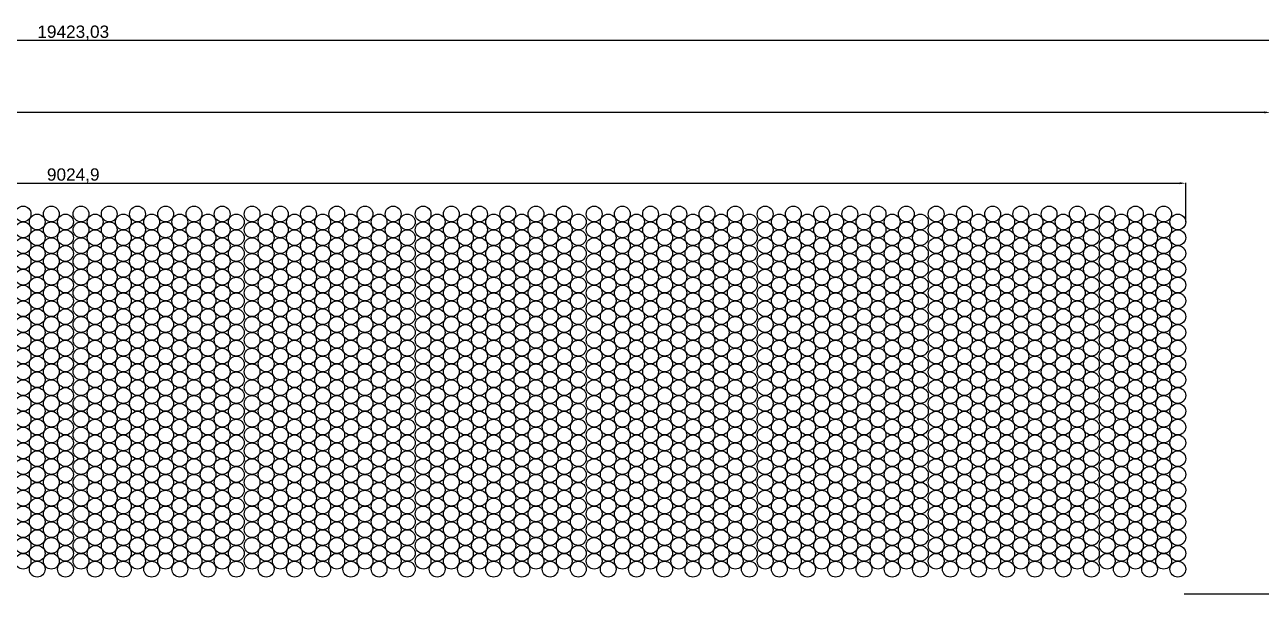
# Model space of a CAD drawing. Header units: millimetres. Extents: x -918 to 51042, y -35619 to 21649.
# Drawn here: x 12064 to 17080, y -30757 to -28447 of the extents above; entities that cross this region are included whole.
import ezdxf

# ---------------------------------------------------------------- set-up
doc = ezdxf.new("R2010")
doc.units = ezdxf.units.MM
doc.layers.add('для лазера', color=7, linetype='Continuous')
doc.styles.get("Standard").update_dxf_attribs({"font": 'arial.ttf'})
doc.dimstyles.new('ISO-25', dxfattribs={"dimtxt": 2.5, "dimasz": 2.5, "dimexe": 1.25, "dimexo": 0.625, "dimtad": 1, "dimtxsty": 'Standard', "dimcen": 2.5, "dimadec": 0, "dimazin": 0, "dimtfac": 1, "dimtmove": 0, "dimatfit": 3, "dimfxl": 1, "dimarcsym": 0})

# ---------------------------------------------------------------- blocks, each defined once
blk = doc.blocks.new('*D43')
at = {"layer": 'Defpoints', "color": 0, "transparency": 16777216}
for p in [(16773, -29089.8), (7748.1, -29214.8), (16773, -29246.8)]:
    blk.add_point(p, dxfattribs=at)
at = {"layer": 'для лазера', "color": 0, "lineweight": -2, "transparency": 16777216}
for p, q in [((7748.1, -29214.1), (7748.1, -29088.5)), ((7773.1, -29089.8), (16748, -29089.8)), ((16773, -29246.2), (16773, -29088.5))]:
    blk.add_line(p, q, dxfattribs=at)
at = {"layer": 'для лазера', "color": 0, "transparency": 16777216}
for points in [[(7773.1, -29085.6), (7773.1, -29093.9), (7748.1, -29089.8)], [(16748, -29085.6), (16748, -29093.9), (16773, -29089.8)]]:
    blk.add_solid(points, dxfattribs=at)
at = {"layer": 'для лазера', "color": 0, "transparency": 16777216, "insert": (12260.5, -29059.1), "char_height": 50, "attachment_point": 5}
blk.add_mtext('9024,9', dxfattribs=at)
blk = doc.blocks.new('*D44')
at = {"layer": 'Defpoints', "color": 0, "transparency": 16777216}
for p in [(2549, -28802.5), (2549, -29214.7), (17116.5, -29246.8)]:
    blk.add_point(p, dxfattribs=at)
at = {"layer": 'для лазера', "color": 0, "lineweight": -2, "transparency": 16777216}
for p, q in [((2549, -29214.1), (2549, -28801.2)), ((17091.5, -28802.5), (2574, -28802.5)), ((17116.5, -29246.1), (17116.5, -28801.2))]:
    blk.add_line(p, q, dxfattribs=at)
at = {"layer": 'для лазера', "color": 0, "transparency": 16777216}
for points in [[(2574, -28798.3), (2574, -28806.6), (2549, -28802.5)], [(17091.5, -28798.3), (17091.5, -28806.6), (17116.5, -28802.5)]]:
    blk.add_solid(points, dxfattribs=at)
at = {"layer": 'для лазера', "color": 0, "transparency": 16777216, "insert": (9832.7, -28771.8), "char_height": 50, "attachment_point": 5}
blk.add_mtext('14567,46', dxfattribs=at)
blk = doc.blocks.new('*D39')
at = {"layer": 'Defpoints', "color": 0, "transparency": 16777216}
for p in [(2549, -28510.5), (2549, -29214.7), (21972, -29246.8)]:
    blk.add_point(p, dxfattribs=at)
at = {"layer": 'для лазера', "color": 0, "lineweight": -2, "transparency": 16777216}
for p, q in [((2549, -29214.1), (2549, -28509.3)), ((21947, -28510.5), (2574, -28510.5)), ((21972, -29246.1), (21972, -28509.3))]:
    blk.add_line(p, q, dxfattribs=at)
at = {"layer": 'для лазера', "color": 0, "transparency": 16777216}
for points in [[(2574, -28506.4), (2574, -28514.7), (2549, -28510.5)], [(21947, -28506.4), (21947, -28514.7), (21972, -28510.5)]]:
    blk.add_solid(points, dxfattribs=at)
at = {"layer": 'для лазера', "color": 0, "transparency": 16777216, "insert": (12260.5, -28479.9), "char_height": 50, "attachment_point": 5}
blk.add_mtext('19423,03', dxfattribs=at)

msp = doc.modelspace()

# ---------------------------------------------------------------- linework, layer by layer
at = {"layer": 'для лазера'}
msp.add_line((17116.463, -30756.631), (16766.463, -30756.631), dxfattribs=at)
at = {"layer": 'для лазера', "color": 30, "true_color": 0xf26722}
for centre in [(12057.136, -29214.775), (12171.636, -29214.775), (12292.131, -29214.775), (12406.631, -29214.775), (12521.131, -29214.775), (12635.631, -29214.775), (12750.131, -29214.775), (12864.631, -29214.775), (12985.893, -29214.775), (13100.393, -29214.775), (13214.893, -29214.775), (13329.393, -29214.775), (13443.893, -29214.775), (13558.393, -29214.775), (13679.654, -29214.775), (13794.154, -29214.775), (13908.654, -29214.775), (14023.154, -29214.775), (14137.654, -29214.775), (14252.154, -29214.775), (14373.416, -29214.775), (14487.916, -29214.775), (14602.416, -29214.775), (14716.916, -29214.775), (14831.416, -29214.775), (14945.916, -29214.775), (15067.178, -29214.775), (15181.678, -29214.775), (15296.178, -29214.775), (15410.678, -29214.775), (15525.178, -29214.775), (15639.678, -29214.775), (15760.939, -29214.775), (15875.439, -29214.775), (15989.939, -29214.775), (16104.439, -29214.775), (16218.939, -29214.775), (16333.439, -29214.775), (16454.701, -29214.775), (16569.201, -29214.775), (16683.701, -29214.775), (12114.397, -29246.775), (12228.897, -29246.775), (12349.393, -29246.775), (12463.893, -29246.775), (12578.393, -29246.775), (12692.893, -29246.775), (12807.393, -29246.775), (12921.893, -29246.775), (13043.154, -29246.775), (13157.654, -29246.775), (13272.154, -29246.775), (13386.654, -29246.775), (13501.154, -29246.775), (13615.654, -29246.775), (13736.916, -29246.775), (13851.416, -29246.775), (13965.916, -29246.775), (14080.416, -29246.775), (14194.916, -29246.775), (14309.416, -29246.775), (14430.678, -29246.775), (14545.178, -29246.775), (14659.678, -29246.775), (14774.178, -29246.775), (14888.678, -29246.775), (15003.178, -29246.775), (15124.439, -29246.775), (15238.939, -29246.775), (15353.439, -29246.775), (15467.939, -29246.775), (15582.439, -29246.775), (15696.939, -29246.775), (15818.201, -29246.775), (15932.701, -29246.775), (16047.201, -29246.775), (16161.701, -29246.775), (16276.201, -29246.775), (16390.701, -29246.775), (16511.963, -29246.775), (16626.463, -29246.775), (16740.963, -29246.775), (12057.136, -29278.775), (12114.397, -29310.775), (12171.636, -29278.775), (12228.897, -29310.775), (12292.131, -29278.775), (12349.393, -29310.775), (12406.631, -29278.775), (12463.893, -29310.775), (12521.131, -29278.775), (12578.393, -29310.775), (12635.631, -29278.775), (12692.893, -29310.775), (12750.131, -29278.775), (12807.393, -29310.775), (12864.631, -29278.775), (12921.893, -29310.775), (12985.893, -29278.775), (13043.154, -29310.775), (13100.393, -29278.775), (13157.654, -29310.775), (13214.893, -29278.775), (13272.154, -29310.775), (13329.393, -29278.775), (13386.654, -29310.775), (13443.893, -29278.775), (13501.154, -29310.775), (13558.393, -29278.775), (13615.654, -29310.775), (13679.654, -29278.775), (13736.916, -29310.775), (13794.154, -29278.775), (13851.416, -29310.775), (13908.654, -29278.775), (13965.916, -29310.775), (14023.154, -29278.775), (14080.416, -29310.775), (14137.654, -29278.775), (14194.916, -29310.775), (14252.154, -29278.775), (14309.416, -29310.775), (14373.416, -29278.775), (14430.678, -29310.775), (14487.916, -29278.775), (14545.178, -29310.775), (14602.416, -29278.775), (14659.678, -29310.775), (14716.916, -29278.775), (14774.178, -29310.775), (14831.416, -29278.775), (14888.678, -29310.775), (14945.916, -29278.775), (15003.178, -29310.775), (15067.178, -29278.775), (15124.439, -29310.775), (15181.678, -29278.775), (15238.939, -29310.775), (15296.178, -29278.775), (15353.439, -29310.775), (15410.678, -29278.775), (15467.939, -29310.775), (15525.178, -29278.775), (15582.439, -29310.775), (15639.678, -29278.775), (15696.939, -29310.775), (15760.939, -29278.775), (15818.201, -29310.775), (15875.439, -29278.775), (15932.701, -29310.775), (15989.939, -29278.775), (16047.201, -29310.775), (16104.439, -29278.775), (16161.701, -29310.775), (16218.939, -29278.775), (16276.201, -29310.775), (16333.439, -29278.775), (16390.701, -29310.775), (16454.701, -29278.775), (16511.963, -29310.775), (16569.201, -29278.775), (16626.463, -29310.775), (16683.701, -29278.775), (16740.963, -29310.775), (12057.136, -29342.775), (12114.397, -29374.775), (12171.636, -29342.775), (12228.897, -29374.775), (12292.131, -29342.775), (12349.393, -29374.775), (12406.631, -29342.775), (12463.893, -29374.775), (12521.131, -29342.775), (12578.393, -29374.775), (12635.631, -29342.775), (12692.893, -29374.775), (12750.131, -29342.775), (12807.393, -29374.775), (12864.631, -29342.775), (12921.893, -29374.775), (12985.893, -29342.775), (13043.154, -29374.775), (13100.393, -29342.775), (13157.654, -29374.775), (13214.893, -29342.775), (13272.154, -29374.775), (13329.393, -29342.775), (13386.654, -29374.775), (13443.893, -29342.775), (13501.154, -29374.775), (13558.393, -29342.775), (13615.654, -29374.775), (13679.654, -29342.775), (13736.916, -29374.775), (13794.154, -29342.775), (13851.416, -29374.775), (13908.654, -29342.775), (13965.916, -29374.775), (14023.154, -29342.775), (14080.416, -29374.775), (14137.654, -29342.775), (14194.916, -29374.775), (14252.154, -29342.775), (14309.416, -29374.775), (14373.416, -29342.775), (14430.678, -29374.775), (14487.916, -29342.775), (14545.178, -29374.775), (14602.416, -29342.775), (14659.678, -29374.775), (14716.916, -29342.775), (14774.178, -29374.775), (14831.416, -29342.775), (14888.678, -29374.775), (14945.916, -29342.775), (15003.178, -29374.775), (15067.178, -29342.775), (15124.439, -29374.775), (15181.678, -29342.775), (15238.939, -29374.775), (15296.178, -29342.775), (15353.439, -29374.775), (15410.678, -29342.775), (15467.939, -29374.775), (15525.178, -29342.775), (15582.439, -29374.775), (15639.678, -29342.775), (15696.939, -29374.775), (15760.939, -29342.775), (15818.201, -29374.775), (15875.439, -29342.775), (15932.701, -29374.775), (15989.939, -29342.775), (16047.201, -29374.775), (16104.439, -29342.775), (16161.701, -29374.775), (16218.939, -29342.775), (16276.201, -29374.775), (16333.439, -29342.775), (16390.701, -29374.775), (16454.701, -29342.775), (16511.963, -29374.775), (16569.201, -29342.775), (16626.463, -29374.775), (16683.701, -29342.775), (16740.963, -29374.775), (12057.136, -29406.775), (12171.636, -29406.775), (12292.131, -29406.775), (12406.631, -29406.775), (12521.131, -29406.775), (12635.631, -29406.775), (12750.131, -29406.775), (12864.631, -29406.775), (12985.893, -29406.775), (13100.393, -29406.775), (13214.893, -29406.775), (13329.393, -29406.775), (13443.893, -29406.775), (13558.393, -29406.775), (13679.654, -29406.775), (13794.154, -29406.775), (13908.654, -29406.775), (14023.154, -29406.775), (14137.654, -29406.775), (14252.154, -29406.775), (14373.416, -29406.775), (14487.916, -29406.775), (14602.416, -29406.775), (14716.916, -29406.775), (14831.416, -29406.775), (14945.916, -29406.775), (15067.178, -29406.775), (15181.678, -29406.775), (15296.178, -29406.775), (15410.678, -29406.775), (15525.178, -29406.775), (15639.678, -29406.775), (15760.939, -29406.775), (15875.439, -29406.775), (15989.939, -29406.775), (16104.439, -29406.775), (16218.939, -29406.775), (16333.439, -29406.775), (16454.701, -29406.775), (16569.201, -29406.775), (16683.701, -29406.775), (12057.136, -29470.775), (12114.397, -29438.775), (12171.636, -29470.775), (12228.897, -29438.775), (12292.131, -29470.775), (12349.393, -29438.775), (12406.631, -29470.775), (12463.893, -29438.775), (12521.131, -29470.775), (12578.393, -29438.775), (12635.631, -29470.775), (12692.893, -29438.775), (12750.131, -29470.775), (12807.393, -29438.775), (12864.631, -29470.775), (12921.893, -29438.775), (12985.893, -29470.775), (13043.154, -29438.775), (13100.393, -29470.775), (13157.654, -29438.775), (13214.893, -29470.775), (13272.154, -29438.775), (13329.393, -29470.775), (13386.654, -29438.775), (13443.893, -29470.775), (13501.154, -29438.775), (13558.393, -29470.775), (13615.654, -29438.775), (13679.654, -29470.775), (13736.916, -29438.775), (13794.154, -29470.775), (13851.416, -29438.775), (13908.654, -29470.775), (13965.916, -29438.775), (14023.154, -29470.775), (14080.416, -29438.775), (14137.654, -29470.775), (14194.916, -29438.775), (14252.154, -29470.775), (14309.416, -29438.775), (14373.416, -29470.775), (14430.678, -29438.775), (14487.916, -29470.775), (14545.178, -29438.775), (14602.416, -29470.775), (14659.678, -29438.775), (14716.916, -29470.775), (14774.178, -29438.775), (14831.416, -29470.775), (14888.678, -29438.775), (14945.916, -29470.775), (15003.178, -29438.775), (15067.178, -29470.775), (15124.439, -29438.775), (15181.678, -29470.775), (15238.939, -29438.775), (15296.178, -29470.775), (15353.439, -29438.775), (15410.678, -29470.775), (15467.939, -29438.775), (15525.178, -29470.775), (15582.439, -29438.775), (15639.678, -29470.775), (15696.939, -29438.775), (15760.939, -29470.775), (15818.201, -29438.775), (15875.439, -29470.775), (15932.701, -29438.775), (15989.939, -29470.775), (16047.201, -29438.775), (16104.439, -29470.775), (16161.701, -29438.775), (16218.939, -29470.775), (16276.201, -29438.775), (16333.439, -29470.775), (16390.701, -29438.775), (16454.701, -29470.775), (16511.963, -29438.775), (16569.201, -29470.775), (16626.463, -29438.775), (16683.701, -29470.775), (16740.963, -29438.775), (12114.397, -29502.775), (12228.897, -29502.775), (12349.393, -29502.775), (12463.893, -29502.775), (12578.393, -29502.775), (12692.893, -29502.775), (12807.393, -29502.775), (12921.893, -29502.775), (13043.154, -29502.775), (13157.654, -29502.775), (13272.154, -29502.775), (13386.654, -29502.775), (13501.154, -29502.775), (13615.654, -29502.775), (13736.916, -29502.775), (13851.416, -29502.775), (13965.916, -29502.775), (14080.416, -29502.775), (14194.916, -29502.775), (14309.416, -29502.775), (14430.678, -29502.775), (14545.178, -29502.775), (14659.678, -29502.775), (14774.178, -29502.775), (14888.678, -29502.775), (15003.178, -29502.775), (15124.439, -29502.775), (15238.939, -29502.775), (15353.439, -29502.775), (15467.939, -29502.775), (15582.439, -29502.775), (15696.939, -29502.775), (15818.201, -29502.775), (15932.701, -29502.775), (16047.201, -29502.775), (16161.701, -29502.775), (16276.201, -29502.775), (16390.701, -29502.775), (16511.963, -29502.775), (16626.463, -29502.775), (16740.963, -29502.775), (12057.136, -29534.775), (12114.397, -29566.775), (12171.636, -29534.775), (12228.897, -29566.775), (12292.131, -29534.775), (12349.393, -29566.775), (12406.631, -29534.775), (12463.893, -29566.775), (12521.131, -29534.775), (12578.393, -29566.775), (12635.631, -29534.775), (12692.893, -29566.775), (12750.131, -29534.775), (12807.393, -29566.775), (12864.631, -29534.775), (12921.893, -29566.775), (12985.893, -29534.775), (13043.154, -29566.775), (13100.393, -29534.775), (13157.654, -29566.775), (13214.893, -29534.775), (13272.154, -29566.775), (13329.393, -29534.775), (13386.654, -29566.775), (13443.893, -29534.775), (13501.154, -29566.775), (13558.393, -29534.775), (13615.654, -29566.775), (13679.654, -29534.775), (13736.916, -29566.775), (13794.154, -29534.775), (13851.416, -29566.775), (13908.654, -29534.775), (13965.916, -29566.775), (14023.154, -29534.775), (14080.416, -29566.775), (14137.654, -29534.775), (14194.916, -29566.775), (14252.154, -29534.775), (14309.416, -29566.775), (14373.416, -29534.775), (14430.678, -29566.775), (14487.916, -29534.775), (14545.178, -29566.775), (14602.416, -29534.775), (14659.678, -29566.775), (14716.916, -29534.775), (14774.178, -29566.775), (14831.416, -29534.775), (14888.678, -29566.775), (14945.916, -29534.775), (15003.178, -29566.775), (15067.178, -29534.775), (15124.439, -29566.775), (15181.678, -29534.775), (15238.939, -29566.775), (15296.178, -29534.775), (15353.439, -29566.775), (15410.678, -29534.775), (15467.939, -29566.775), (15525.178, -29534.775), (15582.439, -29566.775), (15639.678, -29534.775), (15696.939, -29566.775), (15760.939, -29534.775), (15818.201, -29566.775), (15875.439, -29534.775), (15932.701, -29566.775), (15989.939, -29534.775), (16047.201, -29566.775), (16104.439, -29534.775), (16161.701, -29566.775), (16218.939, -29534.775), (16276.201, -29566.775), (16333.439, -29534.775), (16390.701, -29566.775), (16454.701, -29534.775), (16511.963, -29566.775), (16569.201, -29534.775), (16626.463, -29566.775), (16683.701, -29534.775), (16740.963, -29566.775), (12057.136, -29598.775), (12171.636, -29598.775), (12292.131, -29598.775), (12406.631, -29598.775), (12521.131, -29598.775), (12635.631, -29598.775), (12750.131, -29598.775), (12864.631, -29598.775), (12985.893, -29598.775), (13100.393, -29598.775), (13214.893, -29598.775), (13329.393, -29598.775), (13443.893, -29598.775), (13558.393, -29598.775), (13679.654, -29598.775), (13794.154, -29598.775), (13908.654, -29598.775), (14023.154, -29598.775), (14137.654, -29598.775), (14252.154, -29598.775), (14373.416, -29598.775), (14487.916, -29598.775), (14602.416, -29598.775), (14716.916, -29598.775), (14831.416, -29598.775), (14945.916, -29598.775), (15067.178, -29598.775), (15181.678, -29598.775), (15296.178, -29598.775), (15410.678, -29598.775), (15525.178, -29598.775), (15639.678, -29598.775), (15760.939, -29598.775), (15875.439, -29598.775), (15989.939, -29598.775), (16104.439, -29598.775), (16218.939, -29598.775), (16333.439, -29598.775), (16454.701, -29598.775), (16569.201, -29598.775), (16683.701, -29598.775), (12057.136, -29662.775), (12114.397, -29630.775), (12171.636, -29662.775), (12228.897, -29630.775), (12292.131, -29662.775), (12349.393, -29630.775), (12406.631, -29662.775), (12463.893, -29630.775), (12521.131, -29662.775), (12578.393, -29630.775), (12635.631, -29662.775), (12692.893, -29630.775), (12750.131, -29662.775), (12807.393, -29630.775), (12864.631, -29662.775), (12921.893, -29630.775), (12985.893, -29662.775), (13043.154, -29630.775), (13100.393, -29662.775), (13157.654, -29630.775), (13214.893, -29662.775), (13272.154, -29630.775), (13329.393, -29662.775), (13386.654, -29630.775), (13443.893, -29662.775), (13501.154, -29630.775), (13558.393, -29662.775), (13615.654, -29630.775), (13679.654, -29662.775), (13736.916, -29630.775), (13794.154, -29662.775), (13851.416, -29630.775), (13908.654, -29662.775), (13965.916, -29630.775), (14023.154, -29662.775), (14080.416, -29630.775), (14137.654, -29662.775), (14194.916, -29630.775), (14252.154, -29662.775), (14309.416, -29630.775), (14373.416, -29662.775), (14430.678, -29630.775), (14487.916, -29662.775), (14545.178, -29630.775), (14602.416, -29662.775), (14659.678, -29630.775), (14716.916, -29662.775), (14774.178, -29630.775), (14831.416, -29662.775), (14888.678, -29630.775), (14945.916, -29662.775), (15003.178, -29630.775), (15067.178, -29662.775), (15124.439, -29630.775), (15181.678, -29662.775), (15238.939, -29630.775), (15296.178, -29662.775), (15353.439, -29630.775), (15410.678, -29662.775), (15467.939, -29630.775), (15525.178, -29662.775), (15582.439, -29630.775), (15639.678, -29662.775), (15696.939, -29630.775), (15760.939, -29662.775), (15818.201, -29630.775), (15875.439, -29662.775), (15932.701, -29630.775), (15989.939, -29662.775), (16047.201, -29630.775), (16104.439, -29662.775), (16161.701, -29630.775), (16218.939, -29662.775), (16276.201, -29630.775), (16333.439, -29662.775), (16390.701, -29630.775), (16454.701, -29662.775), (16511.963, -29630.775), (16569.201, -29662.775), (16626.463, -29630.775), (16683.701, -29662.775), (16740.963, -29630.775), (12114.397, -29694.775), (12228.897, -29694.775), (12349.393, -29694.775), (12463.893, -29694.775), (12578.393, -29694.775), (12692.893, -29694.775), (12807.393, -29694.775), (12921.893, -29694.775), (13043.154, -29694.775), (13157.654, -29694.775), (13272.154, -29694.775), (13386.654, -29694.775), (13501.154, -29694.775), (13615.654, -29694.775), (13736.916, -29694.775), (13851.416, -29694.775), (13965.916, -29694.775), (14080.416, -29694.775), (14194.916, -29694.775), (14309.416, -29694.775), (14430.678, -29694.775), (14545.178, -29694.775), (14659.678, -29694.775), (14774.178, -29694.775), (14888.678, -29694.775), (15003.178, -29694.775), (15124.439, -29694.775), (15238.939, -29694.775), (15353.439, -29694.775), (15467.939, -29694.775), (15582.439, -29694.775), (15696.939, -29694.775), (15818.201, -29694.775), (15932.701, -29694.775), (16047.201, -29694.775), (16161.701, -29694.775), (16276.201, -29694.775), (16390.701, -29694.775), (16511.963, -29694.775), (16626.463, -29694.775), (16740.963, -29694.775), (12057.136, -29726.775), (12114.397, -29758.775), (12171.636, -29726.775), (12228.897, -29758.775), (12292.131, -29726.775), (12349.393, -29758.775), (12406.631, -29726.775), (12463.893, -29758.775), (12521.131, -29726.775), (12578.393, -29758.775), (12635.631, -29726.775), (12692.893, -29758.775), (12750.131, -29726.775), (12807.393, -29758.775), (12864.631, -29726.775), (12921.893, -29758.775), (12985.893, -29726.775), (13043.154, -29758.775), (13100.393, -29726.775), (13157.654, -29758.775), (13214.893, -29726.775), (13272.154, -29758.775), (13329.393, -29726.775), (13386.654, -29758.775), (13443.893, -29726.775), (13501.154, -29758.775), (13558.393, -29726.775), (13615.654, -29758.775), (13679.654, -29726.775), (13736.916, -29758.775), (13794.154, -29726.775), (13851.416, -29758.775), (13908.654, -29726.775), (13965.916, -29758.775), (14023.154, -29726.775), (14080.416, -29758.775), (14137.654, -29726.775), (14194.916, -29758.775), (14252.154, -29726.775), (14309.416, -29758.775), (14373.416, -29726.775), (14430.678, -29758.775), (14487.916, -29726.775), (14545.178, -29758.775), (14602.416, -29726.775), (14659.678, -29758.775), (14716.916, -29726.775), (14774.178, -29758.775), (14831.416, -29726.775), (14888.678, -29758.775), (14945.916, -29726.775), (15003.178, -29758.775), (15067.178, -29726.775), (15124.439, -29758.775), (15181.678, -29726.775), (15238.939, -29758.775), (15296.178, -29726.775), (15353.439, -29758.775), (15410.678, -29726.775), (15467.939, -29758.775), (15525.178, -29726.775), (15582.439, -29758.775), (15639.678, -29726.775), (15696.939, -29758.775), (15760.939, -29726.775), (15818.201, -29758.775), (15875.439, -29726.775), (15932.701, -29758.775), (15989.939, -29726.775), (16047.201, -29758.775), (16104.439, -29726.775), (16161.701, -29758.775), (16218.939, -29726.775), (16276.201, -29758.775), (16333.439, -29726.775), (16390.701, -29758.775), (16454.701, -29726.775), (16511.963, -29758.775), (16569.201, -29726.775), (16626.463, -29758.775), (16683.701, -29726.775), (16740.963, -29758.775), (12057.136, -29790.775), (12114.397, -29822.775), (12171.636, -29790.775), (12228.897, -29822.775), (12292.131, -29790.775), (12349.393, -29822.775), (12406.631, -29790.775), (12463.893, -29822.775), (12521.131, -29790.775), (12578.393, -29822.775), (12635.631, -29790.775), (12692.893, -29822.775), (12750.131, -29790.775), (12807.393, -29822.775), (12864.631, -29790.775), (12921.893, -29822.775), (12985.893, -29790.775), (13043.154, -29822.775), (13100.393, -29790.775), (13157.654, -29822.775), (13214.893, -29790.775), (13272.154, -29822.775), (13329.393, -29790.775), (13386.654, -29822.775), (13443.893, -29790.775), (13501.154, -29822.775), (13558.393, -29790.775), (13615.654, -29822.775), (13679.654, -29790.775), (13736.916, -29822.775), (13794.154, -29790.775), (13851.416, -29822.775), (13908.654, -29790.775), (13965.916, -29822.775), (14023.154, -29790.775), (14080.416, -29822.775), (14137.654, -29790.775), (14194.916, -29822.775), (14252.154, -29790.775), (14309.416, -29822.775), (14373.416, -29790.775), (14430.678, -29822.775), (14487.916, -29790.775), (14545.178, -29822.775), (14602.416, -29790.775), (14659.678, -29822.775), (14716.916, -29790.775), (14774.178, -29822.775), (14831.416, -29790.775), (14888.678, -29822.775), (14945.916, -29790.775), (15003.178, -29822.775), (15067.178, -29790.775), (15124.439, -29822.775), (15181.678, -29790.775), (15238.939, -29822.775), (15296.178, -29790.775), (15353.439, -29822.775), (15410.678, -29790.775), (15467.939, -29822.775), (15525.178, -29790.775), (15582.439, -29822.775), (15639.678, -29790.775), (15696.939, -29822.775), (15760.939, -29790.775), (15818.201, -29822.775), (15875.439, -29790.775), (15932.701, -29822.775), (15989.939, -29790.775), (16047.201, -29822.775), (16104.439, -29790.775), (16161.701, -29822.775), (16218.939, -29790.775), (16276.201, -29822.775), (16333.439, -29790.775), (16390.701, -29822.775), (16454.701, -29790.775), (16511.963, -29822.775), (16569.201, -29790.775), (16626.463, -29822.775), (16683.701, -29790.775), (16740.963, -29822.775), (12057.136, -29854.775), (12171.636, -29854.775), (12292.131, -29854.775), (12406.631, -29854.775), (12521.131, -29854.775), (12635.631, -29854.775), (12750.131, -29854.775), (12864.631, -29854.775), (12985.893, -29854.775), (13100.393, -29854.775), (13214.893, -29854.775), (13329.393, -29854.775), (13443.893, -29854.775), (13558.393, -29854.775), (13679.654, -29854.775), (13794.154, -29854.775), (13908.654, -29854.775), (14023.154, -29854.775), (14137.654, -29854.775), (14252.154, -29854.775), (14373.416, -29854.775), (14487.916, -29854.775), (14602.416, -29854.775), (14716.916, -29854.775), (14831.416, -29854.775), (14945.916, -29854.775), (15067.178, -29854.775), (15181.678, -29854.775), (15296.178, -29854.775), (15410.678, -29854.775), (15525.178, -29854.775), (15639.678, -29854.775), (15760.939, -29854.775), (15875.439, -29854.775), (15989.939, -29854.775), (16104.439, -29854.775), (16218.939, -29854.775), (16333.439, -29854.775), (16454.701, -29854.775), (16569.201, -29854.775), (16683.701, -29854.775), (12057.136, -29918.775), (12114.397, -29886.775), (12171.636, -29918.775), (12228.897, -29886.775), (12292.131, -29918.775), (12349.393, -29886.775), (12406.631, -29918.775), (12463.893, -29886.775), (12521.131, -29918.775), (12578.393, -29886.775), (12635.631, -29918.775), (12692.893, -29886.775), (12750.131, -29918.775), (12807.393, -29886.775), (12864.631, -29918.775), (12921.893, -29886.775), (12985.893, -29918.775), (13043.154, -29886.775), (13100.393, -29918.775), (13157.654, -29886.775), (13214.893, -29918.775), (13272.154, -29886.775), (13329.393, -29918.775), (13386.654, -29886.775), (13443.893, -29918.775), (13501.154, -29886.775), (13558.393, -29918.775), (13615.654, -29886.775), (13679.654, -29918.775), (13736.916, -29886.775), (13794.154, -29918.775), (13851.416, -29886.775), (13908.654, -29918.775), (13965.916, -29886.775), (14023.154, -29918.775), (14080.416, -29886.775), (14137.654, -29918.775), (14194.916, -29886.775), (14252.154, -29918.775), (14309.416, -29886.775), (14373.416, -29918.775), (14430.678, -29886.775), (14487.916, -29918.775), (14545.178, -29886.775), (14602.416, -29918.775), (14659.678, -29886.775), (14716.916, -29918.775), (14774.178, -29886.775), (14831.416, -29918.775), (14888.678, -29886.775), (14945.916, -29918.775), (15003.178, -29886.775), (15067.178, -29918.775), (15124.439, -29886.775), (15181.678, -29918.775), (15238.939, -29886.775), (15296.178, -29918.775), (15353.439, -29886.775), (15410.678, -29918.775), (15467.939, -29886.775), (15525.178, -29918.775), (15582.439, -29886.775), (15639.678, -29918.775), (15696.939, -29886.775), (15760.939, -29918.775), (15818.201, -29886.775), (15875.439, -29918.775), (15932.701, -29886.775), (15989.939, -29918.775), (16047.201, -29886.775), (16104.439, -29918.775), (16161.701, -29886.775), (16218.939, -29918.775), (16276.201, -29886.775), (16333.439, -29918.775), (16390.701, -29886.775), (16454.701, -29918.775), (16511.963, -29886.775), (16569.201, -29918.775), (16626.463, -29886.775), (16683.701, -29918.775), (16740.963, -29886.775), (12114.397, -29950.775), (12228.897, -29950.775), (12349.393, -29950.775), (12463.893, -29950.775), (12578.393, -29950.775), (12692.893, -29950.775), (12807.393, -29950.775), (12921.893, -29950.775), (13043.154, -29950.775), (13157.654, -29950.775), (13272.154, -29950.775), (13386.654, -29950.775), (13501.154, -29950.775), (13615.654, -29950.775), (13736.916, -29950.775), (13851.416, -29950.775), (13965.916, -29950.775), (14080.416, -29950.775), (14194.916, -29950.775), (14309.416, -29950.775), (14430.678, -29950.775), (14545.178, -29950.775), (14659.678, -29950.775), (14774.178, -29950.775), (14888.678, -29950.775), (15003.178, -29950.775), (15124.439, -29950.775), (15238.939, -29950.775), (15353.439, -29950.775), (15467.939, -29950.775), (15582.439, -29950.775), (15696.939, -29950.775), (15818.201, -29950.775), (15932.701, -29950.775), (16047.201, -29950.775), (16161.701, -29950.775), (16276.201, -29950.775), (16390.701, -29950.775), (16511.963, -29950.775), (16626.463, -29950.775), (16740.963, -29950.775), (12057.136, -29982.775), (12114.397, -30014.775), (12171.636, -29982.775), (12228.897, -30014.775), (12292.131, -29982.775), (12349.393, -30014.775), (12406.631, -29982.775), (12463.893, -30014.775), (12521.131, -29982.775), (12578.393, -30014.775), (12635.631, -29982.775), (12692.893, -30014.775), (12750.131, -29982.775), (12807.393, -30014.775), (12864.631, -29982.775), (12921.893, -30014.775), (12985.893, -29982.775), (13043.154, -30014.775), (13100.393, -29982.775), (13157.654, -30014.775), (13214.893, -29982.775), (13272.154, -30014.775), (13329.393, -29982.775), (13386.654, -30014.775), (13443.893, -29982.775), (13501.154, -30014.775), (13558.393, -29982.775), (13615.654, -30014.775), (13679.654, -29982.775), (13736.916, -30014.775), (13794.154, -29982.775), (13851.416, -30014.775), (13908.654, -29982.775), (13965.916, -30014.775), (14023.154, -29982.775), (14080.416, -30014.775), (14137.654, -29982.775), (14194.916, -30014.775), (14252.154, -29982.775), (14309.416, -30014.775), (14373.416, -29982.775), (14430.678, -30014.775), (14487.916, -29982.775), (14545.178, -30014.775), (14602.416, -29982.775), (14659.678, -30014.775), (14716.916, -29982.775), (14774.178, -30014.775), (14831.416, -29982.775), (14888.678, -30014.775), (14945.916, -29982.775), (15003.178, -30014.775), (15067.178, -29982.775), (15124.439, -30014.775), (15181.678, -29982.775), (15238.939, -30014.775), (15296.178, -29982.775), (15353.439, -30014.775), (15410.678, -29982.775), (15467.939, -30014.775), (15525.178, -29982.775), (15582.439, -30014.775), (15639.678, -29982.775), (15696.939, -30014.775), (15760.939, -29982.775), (15818.201, -30014.775), (15875.439, -29982.775), (15932.701, -30014.775), (15989.939, -29982.775), (16047.201, -30014.775), (16104.439, -29982.775), (16161.701, -30014.775), (16218.939, -29982.775), (16276.201, -30014.775), (16333.439, -29982.775), (16390.701, -30014.775), (16454.701, -29982.775), (16511.963, -30014.775), (16569.201, -29982.775), (16626.463, -30014.775), (16683.701, -29982.775), (16740.963, -30014.775), (12057.136, -30046.775), (12171.636, -30046.775), (12292.131, -30046.775), (12406.631, -30046.775), (12521.131, -30046.775), (12635.631, -30046.775), (12750.131, -30046.775), (12864.631, -30046.775), (12985.893, -30046.775), (13100.393, -30046.775), (13214.893, -30046.775), (13329.393, -30046.775), (13443.893, -30046.775), (13558.393, -30046.775), (13679.654, -30046.775), (13794.154, -30046.775), (13908.654, -30046.775), (14023.154, -30046.775), (14137.654, -30046.775), (14252.154, -30046.775), (14373.416, -30046.775), (14487.916, -30046.775), (14602.416, -30046.775), (14716.916, -30046.775), (14831.416, -30046.775), (14945.916, -30046.775), (15067.178, -30046.775), (15181.678, -30046.775), (15296.178, -30046.775), (15410.678, -30046.775), (15525.178, -30046.775), (15639.678, -30046.775), (15760.939, -30046.775), (15875.439, -30046.775), (15989.939, -30046.775), (16104.439, -30046.775), (16218.939, -30046.775), (16333.439, -30046.775), (16454.701, -30046.775), (16569.201, -30046.775), (16683.701, -30046.775), (12057.136, -30110.775), (12114.397, -30078.775), (12171.636, -30110.775), (12228.897, -30078.775), (12292.131, -30110.775), (12349.393, -30078.775), (12406.631, -30110.775), (12463.893, -30078.775), (12521.131, -30110.775), (12578.393, -30078.775), (12635.631, -30110.775), (12692.893, -30078.775), (12750.131, -30110.775), (12807.393, -30078.775), (12864.631, -30110.775), (12921.893, -30078.775), (12985.893, -30110.775), (13043.154, -30078.775), (13100.393, -30110.775), (13157.654, -30078.775), (13214.893, -30110.775), (13272.154, -30078.775), (13329.393, -30110.775), (13386.654, -30078.775), (13443.893, -30110.775), (13501.154, -30078.775), (13558.393, -30110.775), (13615.654, -30078.775), (13679.654, -30110.775), (13736.916, -30078.775), (13794.154, -30110.775), (13851.416, -30078.775), (13908.654, -30110.775), (13965.916, -30078.775), (14023.154, -30110.775), (14080.416, -30078.775), (14137.654, -30110.775), (14194.916, -30078.775), (14252.154, -30110.775), (14309.416, -30078.775), (14373.416, -30110.775), (14430.678, -30078.775), (14487.916, -30110.775), (14545.178, -30078.775), (14602.416, -30110.775), (14659.678, -30078.775), (14716.916, -30110.775), (14774.178, -30078.775), (14831.416, -30110.775), (14888.678, -30078.775), (14945.916, -30110.775), (15003.178, -30078.775), (15067.178, -30110.775), (15124.439, -30078.775), (15181.678, -30110.775), (15238.939, -30078.775), (15296.178, -30110.775), (15353.439, -30078.775), (15410.678, -30110.775), (15467.939, -30078.775), (15525.178, -30110.775), (15582.439, -30078.775), (15639.678, -30110.775), (15696.939, -30078.775), (15760.939, -30110.775), (15818.201, -30078.775), (15875.439, -30110.775), (15932.701, -30078.775), (15989.939, -30110.775), (16047.201, -30078.775), (16104.439, -30110.775), (16161.701, -30078.775), (16218.939, -30110.775), (16276.201, -30078.775), (16333.439, -30110.775), (16390.701, -30078.775), (16454.701, -30110.775), (16511.963, -30078.775), (16569.201, -30110.775), (16626.463, -30078.775), (16683.701, -30110.775), (16740.963, -30078.775), (12057.136, -30174.775), (12114.397, -30142.775), (12171.636, -30174.775), (12228.897, -30142.775), (12292.131, -30174.775), (12349.393, -30142.775), (12406.631, -30174.775), (12463.893, -30142.775), (12521.131, -30174.775), (12578.393, -30142.775), (12635.631, -30174.775), (12692.893, -30142.775), (12750.131, -30174.775), (12807.393, -30142.775), (12864.631, -30174.775), (12921.893, -30142.775), (12985.893, -30174.775), (13043.154, -30142.775), (13100.393, -30174.775), (13157.654, -30142.775), (13214.893, -30174.775), (13272.154, -30142.775), (13329.393, -30174.775), (13386.654, -30142.775), (13443.893, -30174.775), (13501.154, -30142.775), (13558.393, -30174.775), (13615.654, -30142.775), (13679.654, -30174.775), (13736.916, -30142.775), (13794.154, -30174.775), (13851.416, -30142.775), (13908.654, -30174.775), (13965.916, -30142.775), (14023.154, -30174.775), (14080.416, -30142.775), (14137.654, -30174.775), (14194.916, -30142.775), (14252.154, -30174.775), (14309.416, -30142.775), (14373.416, -30174.775), (14430.678, -30142.775), (14487.916, -30174.775), (14545.178, -30142.775), (14602.416, -30174.775), (14659.678, -30142.775), (14716.916, -30174.775), (14774.178, -30142.775), (14831.416, -30174.775), (14888.678, -30142.775), (14945.916, -30174.775), (15003.178, -30142.775), (15067.178, -30174.775), (15124.439, -30142.775), (15181.678, -30174.775), (15238.939, -30142.775), (15296.178, -30174.775), (15353.439, -30142.775), (15410.678, -30174.775), (15467.939, -30142.775), (15525.178, -30174.775), (15582.439, -30142.775), (15639.678, -30174.775), (15696.939, -30142.775), (15760.939, -30174.775), (15818.201, -30142.775), (15875.439, -30174.775), (15932.701, -30142.775), (15989.939, -30174.775), (16047.201, -30142.775), (16104.439, -30174.775), (16161.701, -30142.775), (16218.939, -30174.775), (16276.201, -30142.775), (16333.439, -30174.775), (16390.701, -30142.775), (16454.701, -30174.775), (16511.963, -30142.775), (16569.201, -30174.775), (16626.463, -30142.775), (16683.701, -30174.775), (16740.963, -30142.775), (12114.397, -30206.775), (12228.897, -30206.775), (12349.393, -30206.775), (12463.893, -30206.775), (12578.393, -30206.775), (12692.893, -30206.775), (12807.393, -30206.775), (12921.893, -30206.775), (13043.154, -30206.775), (13157.654, -30206.775), (13272.154, -30206.775), (13386.654, -30206.775), (13501.154, -30206.775), (13615.654, -30206.775), (13736.916, -30206.775), (13851.416, -30206.775), (13965.916, -30206.775), (14080.416, -30206.775), (14194.916, -30206.775), (14309.416, -30206.775), (14430.678, -30206.775), (14545.178, -30206.775), (14659.678, -30206.775), (14774.178, -30206.775), (14888.678, -30206.775), (15003.178, -30206.775), (15124.439, -30206.775), (15238.939, -30206.775), (15353.439, -30206.775), (15467.939, -30206.775), (15582.439, -30206.775), (15696.939, -30206.775), (15818.201, -30206.775), (15932.701, -30206.775), (16047.201, -30206.775), (16161.701, -30206.775), (16276.201, -30206.775), (16390.701, -30206.775), (16511.963, -30206.775), (16626.463, -30206.775), (16740.963, -30206.775), (12057.136, -30238.775), (12114.397, -30270.775), (12171.636, -30238.775), (12228.897, -30270.775), (12292.131, -30238.775), (12349.393, -30270.775), (12406.631, -30238.775), (12463.893, -30270.775), (12521.131, -30238.775), (12578.393, -30270.775), (12635.631, -30238.775), (12692.893, -30270.775), (12750.131, -30238.775), (12807.393, -30270.775), (12864.631, -30238.775), (12921.893, -30270.775), (12985.893, -30238.775), (13043.154, -30270.775), (13100.393, -30238.775), (13157.654, -30270.775), (13214.893, -30238.775), (13272.154, -30270.775), (13329.393, -30238.775), (13386.654, -30270.775), (13443.893, -30238.775), (13501.154, -30270.775), (13558.393, -30238.775), (13615.654, -30270.775), (13679.654, -30238.775), (13736.916, -30270.775), (13794.154, -30238.775), (13851.416, -30270.775), (13908.654, -30238.775), (13965.916, -30270.775), (14023.154, -30238.775), (14080.416, -30270.775), (14137.654, -30238.775), (14194.916, -30270.775), (14252.154, -30238.775), (14309.416, -30270.775), (14373.416, -30238.775), (14430.678, -30270.775), (14487.916, -30238.775), (14545.178, -30270.775), (14602.416, -30238.775), (14659.678, -30270.775), (14716.916, -30238.775), (14774.178, -30270.775), (14831.416, -30238.775), (14888.678, -30270.775), (14945.916, -30238.775), (15003.178, -30270.775), (15067.178, -30238.775), (15124.439, -30270.775), (15181.678, -30238.775), (15238.939, -30270.775), (15296.178, -30238.775), (15353.439, -30270.775), (15410.678, -30238.775), (15467.939, -30270.775), (15525.178, -30238.775), (15582.439, -30270.775), (15639.678, -30238.775), (15696.939, -30270.775), (15760.939, -30238.775), (15818.201, -30270.775), (15875.439, -30238.775), (15932.701, -30270.775), (15989.939, -30238.775), (16047.201, -30270.775), (16104.439, -30238.775), (16161.701, -30270.775), (16218.939, -30238.775), (16276.201, -30270.775), (16333.439, -30238.775), (16390.701, -30270.775), (16454.701, -30238.775), (16511.963, -30270.775), (16569.201, -30238.775), (16626.463, -30270.775), (16683.701, -30238.775), (16740.963, -30270.775), (12057.136, -30302.775), (12171.636, -30302.775), (12292.131, -30302.775), (12406.631, -30302.775), (12521.131, -30302.775), (12635.631, -30302.775), (12750.131, -30302.775), (12864.631, -30302.775), (12985.893, -30302.775), (13100.393, -30302.775), (13214.893, -30302.775), (13329.393, -30302.775), (13443.893, -30302.775), (13558.393, -30302.775), (13679.654, -30302.775), (13794.154, -30302.775), (13908.654, -30302.775), (14023.154, -30302.775), (14137.654, -30302.775), (14252.154, -30302.775), (14373.416, -30302.775), (14487.916, -30302.775), (14602.416, -30302.775), (14716.916, -30302.775), (14831.416, -30302.775), (14945.916, -30302.775), (15067.178, -30302.775), (15181.678, -30302.775), (15296.178, -30302.775), (15410.678, -30302.775), (15525.178, -30302.775), (15639.678, -30302.775), (15760.939, -30302.775), (15875.439, -30302.775), (15989.939, -30302.775), (16104.439, -30302.775), (16218.939, -30302.775), (16333.439, -30302.775), (16454.701, -30302.775), (16569.201, -30302.775), (16683.701, -30302.775), (12057.136, -30366.775), (12114.397, -30334.775), (12171.636, -30366.775), (12228.897, -30334.775), (12292.131, -30366.775), (12349.393, -30334.775), (12406.631, -30366.775), (12463.893, -30334.775), (12521.131, -30366.775), (12578.393, -30334.775), (12635.631, -30366.775), (12692.893, -30334.775), (12750.131, -30366.775), (12807.393, -30334.775), (12864.631, -30366.775), (12921.893, -30334.775), (12985.893, -30366.775), (13043.154, -30334.775), (13100.393, -30366.775), (13157.654, -30334.775), (13214.893, -30366.775), (13272.154, -30334.775), (13329.393, -30366.775), (13386.654, -30334.775), (13443.893, -30366.775), (13501.154, -30334.775), (13558.393, -30366.775), (13615.654, -30334.775), (13679.654, -30366.775), (13736.916, -30334.775), (13794.154, -30366.775), (13851.416, -30334.775), (13908.654, -30366.775), (13965.916, -30334.775), (14023.154, -30366.775), (14080.416, -30334.775), (14137.654, -30366.775), (14194.916, -30334.775), (14252.154, -30366.775), (14309.416, -30334.775), (14373.416, -30366.775), (14430.678, -30334.775), (14487.916, -30366.775), (14545.178, -30334.775), (14602.416, -30366.775), (14659.678, -30334.775), (14716.916, -30366.775), (14774.178, -30334.775), (14831.416, -30366.775), (14888.678, -30334.775), (14945.916, -30366.775), (15003.178, -30334.775), (15067.178, -30366.775), (15124.439, -30334.775), (15181.678, -30366.775), (15238.939, -30334.775), (15296.178, -30366.775), (15353.439, -30334.775), (15410.678, -30366.775), (15467.939, -30334.775), (15525.178, -30366.775), (15582.439, -30334.775), (15639.678, -30366.775), (15696.939, -30334.775), (15760.939, -30366.775), (15818.201, -30334.775), (15875.439, -30366.775), (15932.701, -30334.775), (15989.939, -30366.775), (16047.201, -30334.775), (16104.439, -30366.775), (16161.701, -30334.775), (16218.939, -30366.775), (16276.201, -30334.775), (16333.439, -30366.775), (16390.701, -30334.775), (16454.701, -30366.775), (16511.963, -30334.775), (16569.201, -30366.775), (16626.463, -30334.775), (16683.701, -30366.775), (16740.963, -30334.775), (12114.397, -30398.775), (12228.897, -30398.775), (12349.393, -30398.775), (12463.893, -30398.775), (12578.393, -30398.775), (12692.893, -30398.775), (12807.393, -30398.775), (12921.893, -30398.775), (13043.154, -30398.775), (13157.654, -30398.775), (13272.154, -30398.775), (13386.654, -30398.775), (13501.154, -30398.775), (13615.654, -30398.775), (13736.916, -30398.775), (13851.416, -30398.775), (13965.916, -30398.775), (14080.416, -30398.775), (14194.916, -30398.775), (14309.416, -30398.775), (14430.678, -30398.775), (14545.178, -30398.775), (14659.678, -30398.775), (14774.178, -30398.775), (14888.678, -30398.775), (15003.178, -30398.775), (15124.439, -30398.775), (15238.939, -30398.775), (15353.439, -30398.775), (15467.939, -30398.775), (15582.439, -30398.775), (15696.939, -30398.775), (15818.201, -30398.775), (15932.701, -30398.775), (16047.201, -30398.775), (16161.701, -30398.775), (16276.201, -30398.775), (16390.701, -30398.775), (16511.963, -30398.775), (16626.463, -30398.775), (16740.963, -30398.775), (12057.136, -30430.775), (12114.397, -30462.775), (12171.636, -30430.775), (12228.897, -30462.775), (12292.131, -30430.775), (12349.393, -30462.775), (12406.631, -30430.775), (12463.893, -30462.775), (12521.131, -30430.775), (12578.393, -30462.775), (12635.631, -30430.775), (12692.893, -30462.775), (12750.131, -30430.775), (12807.393, -30462.775), (12864.631, -30430.775), (12921.893, -30462.775), (12985.893, -30430.775), (13043.154, -30462.775), (13100.393, -30430.775), (13157.654, -30462.775), (13214.893, -30430.775), (13272.154, -30462.775), (13329.393, -30430.775), (13386.654, -30462.775), (13443.893, -30430.775), (13501.154, -30462.775), (13558.393, -30430.775), (13615.654, -30462.775), (13679.654, -30430.775), (13736.916, -30462.775), (13794.154, -30430.775), (13851.416, -30462.775), (13908.654, -30430.775), (13965.916, -30462.775), (14023.154, -30430.775), (14080.416, -30462.775), (14137.654, -30430.775), (14194.916, -30462.775), (14252.154, -30430.775), (14309.416, -30462.775), (14373.416, -30430.775), (14430.678, -30462.775), (14487.916, -30430.775), (14545.178, -30462.775), (14602.416, -30430.775), (14659.678, -30462.775), (14716.916, -30430.775), (14774.178, -30462.775), (14831.416, -30430.775), (14888.678, -30462.775), (14945.916, -30430.775), (15003.178, -30462.775), (15067.178, -30430.775), (15124.439, -30462.775), (15181.678, -30430.775), (15238.939, -30462.775), (15296.178, -30430.775), (15353.439, -30462.775), (15410.678, -30430.775), (15467.939, -30462.775), (15525.178, -30430.775), (15582.439, -30462.775), (15639.678, -30430.775), (15696.939, -30462.775), (15760.939, -30430.775), (15818.201, -30462.775), (15875.439, -30430.775), (15932.701, -30462.775), (15989.939, -30430.775), (16047.201, -30462.775), (16104.439, -30430.775), (16161.701, -30462.775), (16218.939, -30430.775), (16276.201, -30462.775), (16333.439, -30430.775), (16390.701, -30462.775), (16454.701, -30430.775), (16511.963, -30462.775), (16569.201, -30430.775), (16626.463, -30462.775), (16683.701, -30430.775), (16740.963, -30462.775), (12057.136, -30494.775), (12114.397, -30526.775), (12171.636, -30494.775), (12228.897, -30526.775), (12292.131, -30494.775), (12349.393, -30526.775), (12406.631, -30494.775), (12463.893, -30526.775), (12521.131, -30494.775), (12578.393, -30526.775), (12635.631, -30494.775), (12692.893, -30526.775), (12750.131, -30494.775), (12807.393, -30526.775), (12864.631, -30494.775), (12921.893, -30526.775), (12985.893, -30494.775), (13043.154, -30526.775), (13100.393, -30494.775), (13157.654, -30526.775), (13214.893, -30494.775), (13272.154, -30526.775), (13329.393, -30494.775), (13386.654, -30526.775), (13443.893, -30494.775), (13501.154, -30526.775), (13558.393, -30494.775), (13615.654, -30526.775), (13679.654, -30494.775), (13736.916, -30526.775), (13794.154, -30494.775), (13851.416, -30526.775), (13908.654, -30494.775), (13965.916, -30526.775), (14023.154, -30494.775), (14080.416, -30526.775), (14137.654, -30494.775), (14194.916, -30526.775), (14252.154, -30494.775), (14309.416, -30526.775), (14373.416, -30494.775), (14430.678, -30526.775), (14487.916, -30494.775), (14545.178, -30526.775), (14602.416, -30494.775), (14659.678, -30526.775), (14716.916, -30494.775), (14774.178, -30526.775), (14831.416, -30494.775), (14888.678, -30526.775), (14945.916, -30494.775), (15003.178, -30526.775), (15067.178, -30494.775), (15124.439, -30526.775), (15181.678, -30494.775), (15238.939, -30526.775), (15296.178, -30494.775), (15353.439, -30526.775), (15410.678, -30494.775), (15467.939, -30526.775), (15525.178, -30494.775), (15582.439, -30526.775), (15639.678, -30494.775), (15696.939, -30526.775), (15760.939, -30494.775), (15818.201, -30526.775), (15875.439, -30494.775), (15932.701, -30526.775), (15989.939, -30494.775), (16047.201, -30526.775), (16104.439, -30494.775), (16161.701, -30526.775), (16218.939, -30494.775), (16276.201, -30526.775), (16333.439, -30494.775), (16390.701, -30526.775), (16454.701, -30494.775), (16511.963, -30526.775), (16569.201, -30494.775), (16626.463, -30526.775), (16683.701, -30494.775), (16740.963, -30526.775), (12057.136, -30558.775), (12171.636, -30558.775), (12292.131, -30558.775), (12406.631, -30558.775), (12521.131, -30558.775), (12635.631, -30558.775), (12750.131, -30558.775), (12864.631, -30558.775), (12985.893, -30558.775), (13100.393, -30558.775), (13214.893, -30558.775), (13329.393, -30558.775), (13443.893, -30558.775), (13558.393, -30558.775), (13679.654, -30558.775), (13794.154, -30558.775), (13908.654, -30558.775), (14023.154, -30558.775), (14137.654, -30558.775), (14252.154, -30558.775), (14373.416, -30558.775), (14487.916, -30558.775), (14602.416, -30558.775), (14716.916, -30558.775), (14831.416, -30558.775), (14945.916, -30558.775), (15067.178, -30558.775), (15181.678, -30558.775), (15296.178, -30558.775), (15410.678, -30558.775), (15525.178, -30558.775), (15639.678, -30558.775), (15760.939, -30558.775), (15875.439, -30558.775), (15989.939, -30558.775), (16104.439, -30558.775), (16218.939, -30558.775), (16333.439, -30558.775), (16454.701, -30558.775), (16569.201, -30558.775), (16683.701, -30558.775), (12057.136, -30622.775), (12114.397, -30590.775), (12171.636, -30622.775), (12228.897, -30590.775), (12292.131, -30622.775), (12349.393, -30590.775), (12406.631, -30622.775), (12463.893, -30590.775), (12521.131, -30622.775), (12578.393, -30590.775), (12635.631, -30622.775), (12692.893, -30590.775), (12750.131, -30622.775), (12807.393, -30590.775), (12864.631, -30622.775), (12921.893, -30590.775), (12985.893, -30622.775), (13043.154, -30590.775), (13100.393, -30622.775), (13157.654, -30590.775), (13214.893, -30622.775), (13272.154, -30590.775), (13329.393, -30622.775), (13386.654, -30590.775), (13443.893, -30622.775), (13501.154, -30590.775), (13558.393, -30622.775), (13615.654, -30590.775), (13679.654, -30622.775), (13736.916, -30590.775), (13794.154, -30622.775), (13851.416, -30590.775), (13908.654, -30622.775), (13965.916, -30590.775), (14023.154, -30622.775), (14080.416, -30590.775), (14137.654, -30622.775), (14194.916, -30590.775), (14252.154, -30622.775), (14309.416, -30590.775), (14373.416, -30622.775), (14430.678, -30590.775), (14487.916, -30622.775), (14545.178, -30590.775), (14602.416, -30622.775), (14659.678, -30590.775), (14716.916, -30622.775), (14774.178, -30590.775), (14831.416, -30622.775), (14888.678, -30590.775), (14945.916, -30622.775), (15003.178, -30590.775), (15067.178, -30622.775), (15124.439, -30590.775), (15181.678, -30622.775), (15238.939, -30590.775), (15296.178, -30622.775), (15353.439, -30590.775), (15410.678, -30622.775), (15467.939, -30590.775), (15525.178, -30622.775), (15582.439, -30590.775), (15639.678, -30622.775), (15696.939, -30590.775), (15760.939, -30622.775), (15818.201, -30590.775), (15875.439, -30622.775), (15932.701, -30590.775), (15989.939, -30622.775), (16047.201, -30590.775), (16104.439, -30622.775), (16161.701, -30590.775), (16218.939, -30622.775), (16276.201, -30590.775), (16333.439, -30622.775), (16390.701, -30590.775), (16454.701, -30622.775), (16511.963, -30590.775), (16569.201, -30622.775), (16626.463, -30590.775), (16683.701, -30622.775), (16740.963, -30590.775), (12114.397, -30654.775), (12228.897, -30654.775), (12349.393, -30654.775), (12463.893, -30654.775), (12578.393, -30654.775), (12692.893, -30654.775), (12807.393, -30654.775), (12921.893, -30654.775), (13043.154, -30654.775), (13157.654, -30654.775), (13272.154, -30654.775), (13386.654, -30654.775), (13501.154, -30654.775), (13615.654, -30654.775), (13736.916, -30654.775), (13851.416, -30654.775), (13965.916, -30654.775), (14080.416, -30654.775), (14194.916, -30654.775), (14309.416, -30654.775), (14430.678, -30654.775), (14545.178, -30654.775), (14659.678, -30654.775), (14774.178, -30654.775), (14888.678, -30654.775), (15003.178, -30654.775), (15124.439, -30654.775), (15238.939, -30654.775), (15353.439, -30654.775), (15467.939, -30654.775), (15582.439, -30654.775), (15696.939, -30654.775), (15818.201, -30654.775), (15932.701, -30654.775), (16047.201, -30654.775), (16161.701, -30654.775), (16276.201, -30654.775), (16390.701, -30654.775), (16511.963, -30654.775), (16626.463, -30654.775), (16740.963, -30654.775)]:
    msp.add_circle(centre, 32, dxfattribs=at)

# ---------------------------------------------------------------- dimensions: what is measured, and where the dimension line sits
at = {"layer": 'для лазера'}
for base, p1, p2, picture, middle in [((2549.001, -28510.537), (21972.028, -29246.775), (2549.001, -29214.704), '*D39', (12260.514, -28479.865)), ((16772.963, -29089.756), (7748.066, -29214.775), (16772.963, -29246.784), '*D43', (12260.514, -29059.083))]:
    dim = msp.add_linear_dim(base=base, p1=p1, p2=p2, dimstyle='ISO-25', override={"dimtxt": 50, "dimasz": 25}, dxfattribs=at)
    dim.commit()
    dim.dimension.update_dxf_attribs({"geometry": picture, "text_midpoint": middle})
at = {"layer": 'для лазера', "color": 1}
dim = msp.add_linear_dim(base=(2549.001, -28802.47), p1=(17116.463, -29246.775), p2=(2549.001, -29214.704), dimstyle='ISO-25', override={"dimtxt": 50, "dimasz": 25}, dxfattribs=at)
dim.commit()
dim.dimension.update_dxf_attribs({"geometry": '*D44', "text_midpoint": (9832.732, -28771.797)})

doc.saveas('drawing.dxf')
